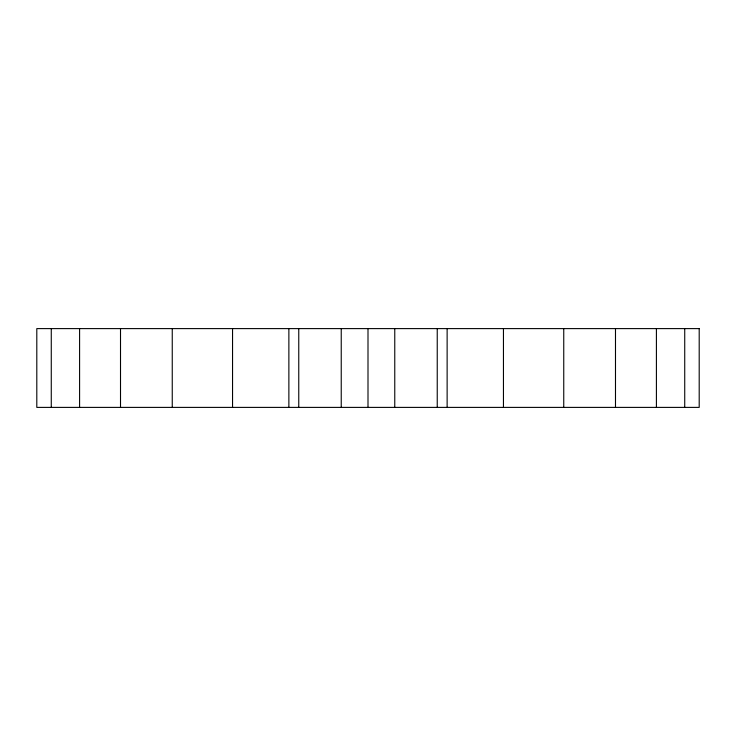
<?xml version="1.0" encoding="UTF-8"?>
<svg xmlns="http://www.w3.org/2000/svg" width="736" height="736" viewBox="0 0 736 736"><rect width="100%" height="100%" fill="white"/><g stroke="black" fill="none" stroke-linecap="round" stroke-linejoin="round"><path stroke-width="1.1" d="M684.728 328.606L684.728 407.394M656.411 328.606L656.411 407.394M615.489 328.606L615.489 407.394M563.748 328.606L563.748 407.394M503.452 328.606L503.452 407.394M447.129 328.606L447.129 407.394M437.239 328.606L437.239 407.394M394.763 328.606L394.763 407.394M368 328.606L368 407.394M341.237 328.606L341.237 407.394M298.761 328.606L298.761 407.394M288.871 328.606L288.871 407.394M232.548 328.606L232.548 407.394M172.252 328.606L172.252 407.394M120.511 328.606L120.511 407.394M79.589 328.606L79.589 407.394M51.272 328.606L51.272 407.394M699.2 328.606L36.8 328.606L36.8 407.394L699.2 407.394L699.2 328.606"/></g></svg>
